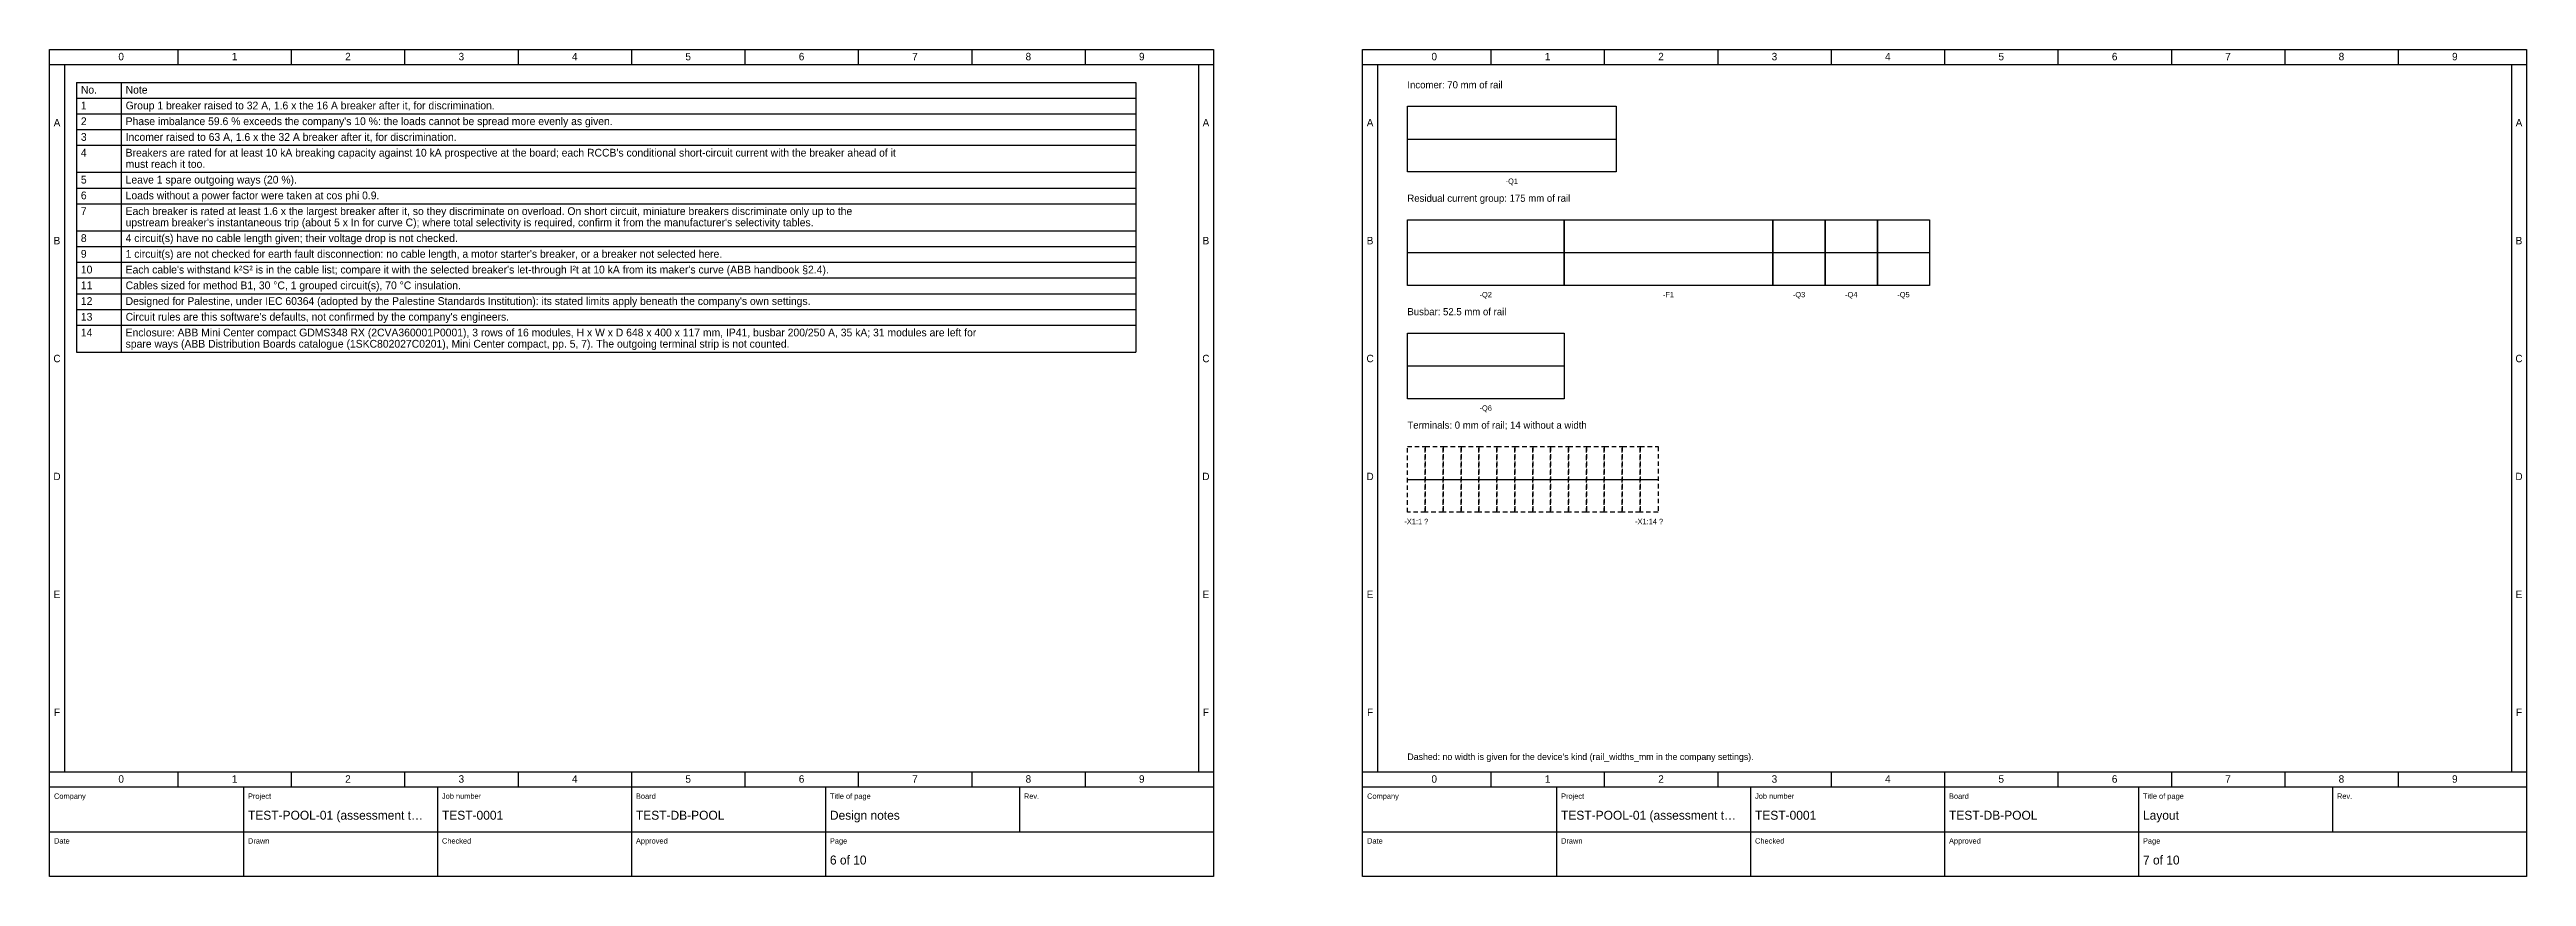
# Model space of a CAD drawing. Header units: millimetres. Extents: x 20 to 4370, y 10 to 287.
# Drawn here: x 2220 to 3050, y 10 to 287 of the extents above; entities that cross this region are included whole.
import ezdxf
from ezdxf.enums import TextEntityAlignment as Align

# ---------------------------------------------------------------- set-up
doc = ezdxf.new("R2010")
doc.units = ezdxf.units.MM
doc.linetypes.add('DASHED', pattern=[2.5, 1.5, -1])
for name, color, linetype in [('DASHED', 8, 'DASHED'), ('FRAME', 7, 'CONTINUOUS'), ('SYMBOLS', 7, 'CONTINUOUS'), ('TEXT', 7, 'CONTINUOUS')]:
    doc.layers.add(name, color=color, linetype=linetype)

msp = doc.modelspace()

# ---------------------------------------------------------------- linework, layer by layer
at = {"layer": 'DASHED'}
for points in [[(2675, 154), (2681, 154), (2681, 132), (2675, 132)], [(2681, 154), (2687, 154), (2687, 132), (2681, 132)], [(2687, 154), (2693, 154), (2693, 132), (2687, 132)], [(2693, 154), (2699, 154), (2699, 132), (2693, 132)], [(2699, 154), (2705, 154), (2705, 132), (2699, 132)], [(2705, 154), (2711, 154), (2711, 132), (2705, 132)], [(2711, 154), (2717, 154), (2717, 132), (2711, 132)], [(2717, 154), (2723, 154), (2723, 132), (2717, 132)], [(2723, 154), (2729, 154), (2729, 132), (2723, 132)], [(2729, 154), (2735, 154), (2735, 132), (2729, 132)], [(2735, 154), (2741, 154), (2741, 132), (2735, 132)], [(2741, 154), (2747, 154), (2747, 132), (2741, 132)], [(2747, 154), (2753, 154), (2753, 132), (2747, 132)], [(2753, 154), (2759, 154), (2759, 132), (2753, 132)]]:
    msp.add_lwpolyline(points, close=True, dxfattribs=at)
at = {"layer": 'FRAME'}
for points in [[(2220, 287), (2610, 287), (2610, 10), (2220, 10)], [(2660, 287), (3050, 287), (3050, 10), (2660, 10)], [(2675, 268), (2745, 268), (2745, 246), (2675, 246)], [(2675, 230), (2727.5, 230), (2727.5, 208), (2675, 208)], [(2727.5, 230), (2797.5, 230), (2797.5, 208), (2727.5, 208)], [(2797.5, 230), (2815, 230), (2815, 208), (2797.5, 208)], [(2815, 230), (2832.5, 230), (2832.5, 208), (2815, 208)], [(2832.5, 230), (2850, 230), (2850, 208), (2832.5, 208)], [(2675, 192), (2727.5, 192), (2727.5, 170), (2675, 170)]]:
    msp.add_lwpolyline(points, close=True, dxfattribs=at)
at = {"layer": 'SYMBOLS'}
for p, q in [((2263, 287), (2263, 282)), ((2301, 287), (2301, 282)), ((2339, 287), (2339, 282)), ((2377, 287), (2377, 282)), ((2415, 287), (2415, 282)), ((2453, 287), (2453, 282)), ((2491, 287), (2491, 282)), ((2529, 287), (2529, 282)), ((2567, 287), (2567, 282)), ((2703, 287), (2703, 282)), ((2741, 287), (2741, 282)), ((2779, 287), (2779, 282)), ((2817, 287), (2817, 282)), ((2855, 287), (2855, 282)), ((2893, 287), (2893, 282)), ((2931, 287), (2931, 282)), ((2969, 287), (2969, 282)), ((3007, 287), (3007, 282)), ((2220, 282), (2610, 282)), ((2225, 282), (2225, 45)), ((2229, 276), (2584, 276)), ((2229, 276), (2229, 185.64)), ((2244, 276), (2244, 185.64)), ((2584, 276), (2584, 185.64)), ((2605, 282), (2605, 45)), ((2660, 282), (3050, 282)), ((2665, 282), (2665, 45)), ((3045, 282), (3045, 45)), ((2229, 270.73), (2584, 270.73)), ((2229, 265.46), (2584, 265.46)), ((2229, 260.19), (2584, 260.19)), ((2229, 254.92), (2584, 254.92)), ((2675, 257), (2745, 257)), ((2229, 245.88), (2584, 245.88)), ((2229, 240.61), (2584, 240.61)), ((2229, 235.34), (2584, 235.34)), ((2229, 226.3), (2584, 226.3)), ((2229, 221.03), (2584, 221.03)), ((2675, 219), (2850, 219)), ((2229, 215.76), (2584, 215.76)), ((2229, 210.49), (2584, 210.49)), ((2229, 205.22), (2584, 205.22)), ((2229, 199.95), (2584, 199.95)), ((2229, 194.68), (2584, 194.68)), ((2229, 185.64), (2584, 185.64)), ((2675, 181), (2727.5, 181)), ((2675, 143), (2759, 143)), ((2220, 45), (2610, 45)), ((2263, 45), (2263, 40)), ((2301, 45), (2301, 40)), ((2339, 45), (2339, 40)), ((2377, 45), (2377, 40)), ((2415, 45), (2415, 40)), ((2453, 45), (2453, 40)), ((2491, 45), (2491, 40)), ((2529, 45), (2529, 40)), ((2567, 45), (2567, 40)), ((2660, 45), (3050, 45)), ((2703, 45), (2703, 40)), ((2741, 45), (2741, 40)), ((2779, 45), (2779, 40)), ((2817, 45), (2817, 40)), ((2855, 45), (2855, 40)), ((2893, 45), (2893, 40)), ((2931, 45), (2931, 40)), ((2969, 45), (2969, 40)), ((3007, 45), (3007, 40)), ((2220, 40), (2610, 40)), ((2285, 40), (2285, 25)), ((2350, 40), (2350, 25)), ((2415, 40), (2415, 25)), ((2480, 40), (2480, 25)), ((2545, 40), (2545, 25)), ((2660, 40), (3050, 40)), ((2725, 40), (2725, 25)), ((2790, 40), (2790, 25)), ((2855, 40), (2855, 25)), ((2920, 40), (2920, 25)), ((2985, 40), (2985, 25)), ((2220, 25), (2610, 25)), ((2285, 25), (2285, 10)), ((2350, 25), (2350, 10)), ((2415, 25), (2415, 10)), ((2480, 25), (2480, 10)), ((2660, 25), (3050, 25)), ((2725, 25), (2725, 10)), ((2790, 25), (2790, 10)), ((2855, 25), (2855, 10)), ((2920, 25), (2920, 10))]:
    msp.add_line(p, q, dxfattribs=at)

# ---------------------------------------------------------------- texts
at = {"layer": 'TEXT'}
for s, height, p in [('0', 2.5, (2244, 283.4)), ('1', 2.5, (2282, 283.4)), ('2', 2.5, (2320, 283.4)), ('3', 2.5, (2358, 283.4)), ('4', 2.5, (2396, 283.4)), ('5', 2.5, (2434, 283.4)), ('6', 2.5, (2472, 283.4)), ('7', 2.5, (2510, 283.4)), ('8', 2.5, (2548, 283.4)), ('9', 2.5, (2586, 283.4)), ('0', 2.5, (2684, 283.4)), ('1', 2.5, (2722, 283.4)), ('2', 2.5, (2760, 283.4)), ('3', 2.5, (2798, 283.4)), ('4', 2.5, (2836, 283.4)), ('5', 2.5, (2874, 283.4)), ('6', 2.5, (2912, 283.4)), ('7', 2.5, (2950, 283.4)), ('8', 2.5, (2988, 283.4)), ('9', 2.5, (3026, 283.4)), ('A', 2.5, (2222.5, 261.25)), ('A', 2.5, (2607.5, 261.25)), ('A', 2.5, (2662.5, 261.25)), ('A', 2.5, (3047.5, 261.25)), ('-Q1', 1.8, (2710, 242)), ('B', 2.5, (2222.5, 221.75)), ('B', 2.5, (2607.5, 221.75)), ('B', 2.5, (2662.5, 221.75)), ('B', 2.5, (3047.5, 221.75)), ('-Q2', 1.8, (2701.25, 204)), ('-F1', 1.8, (2762.5, 204)), ('-Q3', 1.8, (2806.25, 204)), ('-Q4', 1.8, (2823.75, 204)), ('-Q5', 1.8, (2841.25, 204)), ('C', 2.5, (2222.5, 182.25)), ('C', 2.5, (2607.5, 182.25)), ('C', 2.5, (2662.5, 182.25)), ('C', 2.5, (3047.5, 182.25)), ('-Q6', 1.8, (2701.25, 166)), ('D', 2.5, (2222.5, 142.75)), ('D', 2.5, (2607.5, 142.75)), ('D', 2.5, (2662.5, 142.75)), ('D', 2.5, (3047.5, 142.75)), ('-X1:1 ?', 1.8, (2678, 128)), ('-X1:14 ?', 1.8, (2756, 128)), ('E', 2.5, (2222.5, 103.25)), ('E', 2.5, (2607.5, 103.25)), ('E', 2.5, (2662.5, 103.25)), ('E', 2.5, (3047.5, 103.25)), ('F', 2.5, (2222.5, 63.75)), ('F', 2.5, (2607.5, 63.75)), ('F', 2.5, (2662.5, 63.75)), ('F', 2.5, (3047.5, 63.75)), ('0', 2.5, (2244, 41.4)), ('1', 2.5, (2282, 41.4)), ('2', 2.5, (2320, 41.4)), ('3', 2.5, (2358, 41.4)), ('4', 2.5, (2396, 41.4)), ('5', 2.5, (2434, 41.4)), ('6', 2.5, (2472, 41.4)), ('7', 2.5, (2510, 41.4)), ('8', 2.5, (2548, 41.4)), ('9', 2.5, (2586, 41.4)), ('0', 2.5, (2684, 41.4)), ('1', 2.5, (2722, 41.4)), ('2', 2.5, (2760, 41.4)), ('3', 2.5, (2798, 41.4)), ('4', 2.5, (2836, 41.4)), ('5', 2.5, (2874, 41.4)), ('6', 2.5, (2912, 41.4)), ('7', 2.5, (2950, 41.4)), ('8', 2.5, (2988, 41.4)), ('9', 2.5, (3026, 41.4))]:
    msp.add_text(s, height=height, dxfattribs=at).set_placement(p, align=Align.CENTER)
for s, height, p in [('No.', 2.6, (2230.5, 272.23)), ('Note', 2.6, (2245.5, 272.23)), ('Incomer: 70 mm of rail', 2.4, (2675, 274)), ('1', 2.6, (2230.5, 266.96)), ('Group 1 breaker raised to 32 A, 1.6 x the 16 A breaker after it, for discrimination.', 2.6, (2245.5, 266.96)), ('3', 2.6, (2230.5, 256.42)), ('2', 2.6, (2230.5, 261.69)), ("Phase imbalance 59.6 % exceeds the company's 10 %: the loads cannot be spread more evenly as given.", 2.6, (2245.5, 261.69)), ('Incomer raised to 63 A, 1.6 x the 32 A breaker after it, for discrimination.', 2.6, (2245.5, 256.42)), ('4', 2.6, (2230.5, 251.15)), ('must reach it too.', 2.6, (2245.5, 247.38)), ("Breakers are rated for at least 10 kA breaking capacity against 10 kA prospective at the board; each RCCB's conditional short-circuit current with the breaker ahead of it", 2.6, (2245.5, 251.15)), ('5', 2.6, (2230.5, 242.11)), ('Leave 1 spare outgoing ways (20 %).', 2.6, (2245.5, 242.11)), ('6', 2.6, (2230.5, 236.84)), ('7', 2.6, (2230.5, 231.57)), ('Loads without a power factor were taken at cos phi 0.9.', 2.6, (2245.5, 236.84)), ('Each breaker is rated at least 1.6 x the largest breaker after it, so they discriminate on overload. On short circuit, miniature breakers discriminate only up to the', 2.6, (2245.5, 231.57)), ('Residual current group: 175 mm of rail', 2.4, (2675, 236)), ('8', 2.6, (2230.5, 222.53)), ('4 circuit(s) have no cable length given; their voltage drop is not checked.', 2.6, (2245.5, 222.53)), ("upstream breaker's instantaneous trip (about 5 x In for curve C); where total selectivity is required, confirm it from the manufacturer's selectivity tables.", 2.6, (2245.5, 227.8)), ('9', 2.6, (2230.5, 217.26)), ("1 circuit(s) are not checked for earth fault disconnection: no cable length, a motor starter's breaker, or a breaker not selected here.", 2.6, (2245.5, 217.26)), ('10', 2.6, (2230.5, 211.99)), ('11', 2.6, (2230.5, 206.72)), ('Cables sized for method B1, 30 °C, 1 grouped circuit(s), 70 °C insulation.', 2.6, (2245.5, 206.72)), ("Each cable's withstand k²S² is in the cable list; compare it with the selected breaker's let-through I²t at 10 kA from its maker's curve (ABB handbook §2.4).", 2.6, (2245.5, 211.99)), ('12', 2.6, (2230.5, 201.45)), ("Designed for Palestine, under IEC 60364 (adopted by the Palestine Standards Institution): its stated limits apply beneath the company's own settings.", 2.6, (2245.5, 201.45)), ('Busbar: 52.5 mm of rail', 2.4, (2675, 198)), ('13', 2.6, (2230.5, 196.18)), ('14', 2.6, (2230.5, 190.91)), ("Circuit rules are this software's defaults, not confirmed by the company's engineers.", 2.6, (2245.5, 196.18)), ('Enclosure: ABB Mini Center compact GDMS348 RX (2CVA360001P0001), 3 rows of 16 modules, H x W x D 648 x 400 x 117 mm, IP41, busbar 200/250 A, 35 kA; 31 modules are left for', 2.6, (2245.5, 190.91)), ('spare ways (ABB Distribution Boards catalogue (1SKC802027C0201), Mini Center compact, pp. 5, 7). The outgoing terminal strip is not counted.', 2.6, (2245.5, 187.14)), ('Terminals: 0 mm of rail; 14 without a width', 2.4, (2675, 160)), ("Dashed: no width is given for the device's kind (rail_widths_mm in the company settings).", 2.2, (2675, 49)), ('Company', 1.8, (2221.5, 36)), ('Project', 1.8, (2286.5, 36)), ('Job number', 1.8, (2351.5, 36)), ('Board', 1.8, (2416.5, 36)), ('Title of page', 1.8, (2481.5, 36)), ('Rev.', 1.8, (2546.5, 36)), ('Company', 1.8, (2661.5, 36)), ('Project', 1.8, (2726.5, 36)), ('Job number', 1.8, (2791.5, 36)), ('Board', 1.8, (2856.5, 36)), ('Title of page', 1.8, (2921.5, 36)), ('Rev.', 1.8, (2986.5, 36)), ('TEST-POOL-01 (assessment t…', 3, (2286.5, 29)), ('TEST-0001', 3, (2351.5, 29)), ('TEST-DB-POOL', 3, (2416.5, 29)), ('Design notes', 3, (2481.5, 29)), ('TEST-POOL-01 (assessment t…', 3, (2726.5, 29)), ('TEST-0001', 3, (2791.5, 29)), ('TEST-DB-POOL', 3, (2856.5, 29)), ('Layout', 3, (2921.5, 29)), ('Date', 1.8, (2221.5, 21)), ('Drawn', 1.8, (2286.5, 21)), ('Checked', 1.8, (2351.5, 21)), ('Approved', 1.8, (2416.5, 21)), ('Page', 1.8, (2481.5, 21)), ('6 of 10', 3, (2481.5, 14)), ('Date', 1.8, (2661.5, 21)), ('Drawn', 1.8, (2726.5, 21)), ('Checked', 1.8, (2791.5, 21)), ('Approved', 1.8, (2856.5, 21)), ('Page', 1.8, (2921.5, 21)), ('7 of 10', 3, (2921.5, 14))]:
    msp.add_text(s, height=height, dxfattribs=at).set_placement(p)

doc.saveas('drawing.dxf')
